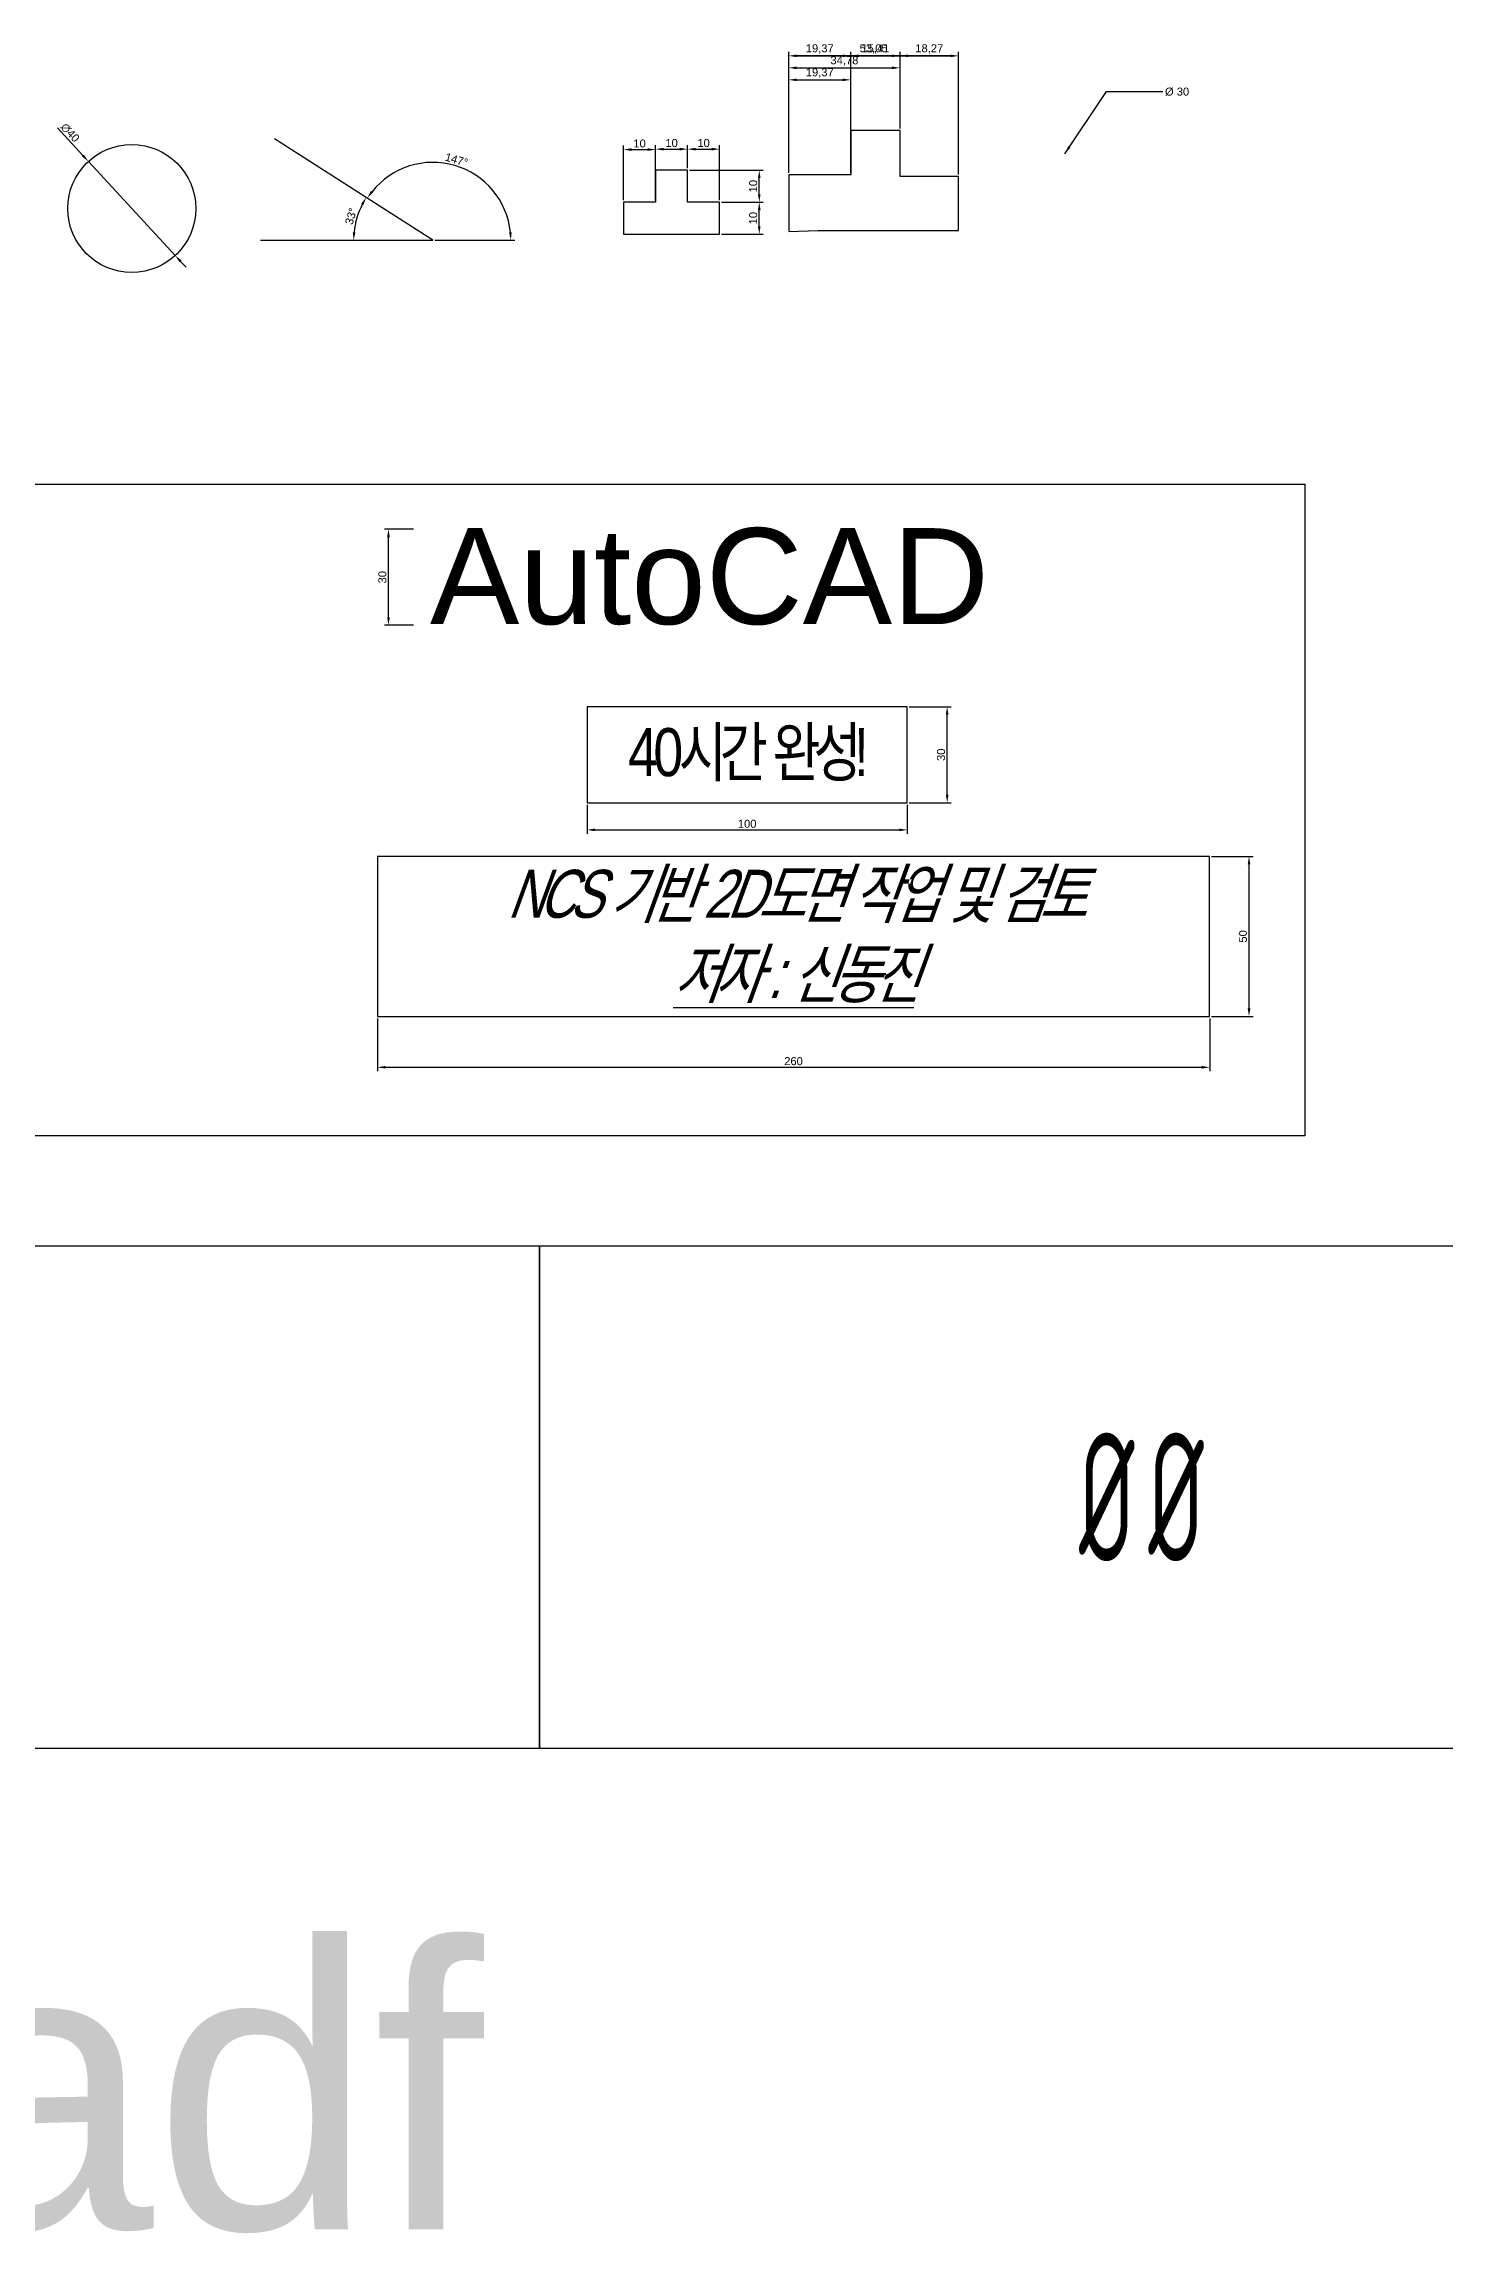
# Model space of a CAD drawing. Header units: millimetres. Extents: x 20 to 1737, y 25 to 763.
# Drawn here: x 441 to 878, y 79 to 763 of the extents above; entities that cross this region are included whole.
import ezdxf

# ---------------------------------------------------------------- set-up
doc = ezdxf.new("R2010")
doc.units = ezdxf.units.MM
doc.styles.get("Standard").update_dxf_attribs({"font": 'arial.ttf'})
doc.dimstyles.new('ISO-25', dxfattribs={"dimtxt": 2.5, "dimasz": 2.5, "dimexe": 1.25, "dimexo": 0.625, "dimtad": 1, "dimtxsty": 'Standard', "dimcen": 2.5, "dimadec": 0, "dimazin": 0, "dimtfac": 1, "dimtmove": 0, "dimatfit": 3, "dimfxl": 1, "dimarcsym": 0})

# ---------------------------------------------------------------- blocks, each defined once
blk = doc.blocks.new('*D15')
at = {"color": 0, "lineweight": -2, "transparency": 16777216}
for p, q in [((445.01, 736.65), (452.99, 728)), ((481.81, 696.76), (454.69, 726.16)), ((483.5, 694.92), (485.2, 693.08))]:
    blk.add_line(p, q, dxfattribs=at)
at = {"color": 0, "transparency": 16777216}
for points in [[(453.3, 728.28), (452.69, 727.71), (454.69, 726.16)], [(483.81, 695.2), (483.2, 694.64), (481.81, 696.76)]]:
    blk.add_solid(points, dxfattribs=at)
at = {"layer": 'Defpoints', "color": 0, "transparency": 16777216}
for p in [(454.69, 726.16), (481.81, 696.76)]:
    blk.add_point(p, dxfattribs=at)
at = {"color": 0, "transparency": 16777216, "insert": (448.98, 735.15), "char_height": 2.5, "attachment_point": 5, "rotation": 312.6868}
blk.add_mtext('∅40', dxfattribs=at)
blk = doc.blocks.new('*D16')
at = {"color": 0, "lineweight": -2, "transparency": 16777216}
blk.add_arc((562.33, 701.55), 24.76, 153.10521, 174.21132, dxfattribs=at)
at = {"color": 0, "transparency": 16777216}
for points in [[(539.89, 712.95), (540.61, 712.54), (541.49, 714.92)], [(538.11, 704.02), (537.28, 704.07), (537.57, 701.55)]]:
    blk.add_solid(points, dxfattribs=at)
at = {"layer": 'Defpoints', "color": 0, "transparency": 16777216}
for p in [(512.88, 733.27), (539.34, 710.74), (508.51, 701.55), (562.33, 701.55), (562.33, 701.55)]:
    blk.add_point(p, dxfattribs=at)
at = {"color": 0, "transparency": 16777216, "insert": (536.74, 709.05), "char_height": 2.5, "attachment_point": 5, "rotation": 73.65826}
blk.add_mtext('33°', dxfattribs=at)
blk = doc.blocks.new('*D17')
at = {"color": 0, "lineweight": -2, "transparency": 16777216}
blk.add_line((562.95, 701.55), (587.91, 701.55), dxfattribs=at)
blk.add_arc((562.33, 701.55), 24.33, 5.88974, 141.42679, dxfattribs=at)
at = {"color": 0, "transparency": 16777216}
for points in [[(543.64, 716.48), (542.96, 716.96), (541.85, 714.69)], [(586.94, 704.07), (586.11, 704.02), (586.66, 701.55)]]:
    blk.add_solid(points, dxfattribs=at)
at = {"layer": 'Defpoints', "color": 0, "transparency": 16777216}
for p in [(512.88, 733.27), (578.25, 719.94), (508.51, 701.55), (562.33, 701.55), (562.33, 701.55)]:
    blk.add_point(p, dxfattribs=at)
at = {"color": 0, "transparency": 16777216, "insert": (569.7, 726.7), "char_height": 2.5, "attachment_point": 5, "rotation": 343.65826}
blk.add_mtext('147°', dxfattribs=at)
blk = doc.blocks.new('*D18')
at = {"color": 0, "lineweight": -2, "transparency": 16777216}
for p, q in [((631.88, 724.07), (631.88, 731.26)), ((634.38, 730.01), (639.38, 730.01)), ((641.88, 724.07), (641.88, 731.26))]:
    blk.add_line(p, q, dxfattribs=at)
at = {"color": 0, "transparency": 16777216}
for points in [[(634.38, 730.42), (634.38, 729.59), (631.88, 730.01)], [(639.38, 730.42), (639.38, 729.59), (641.88, 730.01)]]:
    blk.add_solid(points, dxfattribs=at)
at = {"layer": 'Defpoints', "color": 0, "transparency": 16777216}
for p in [(641.88, 730.01), (631.88, 723.44), (641.88, 723.44)]:
    blk.add_point(p, dxfattribs=at)
at = {"color": 0, "transparency": 16777216, "insert": (636.88, 731.91), "char_height": 2.5, "attachment_point": 5}
blk.add_mtext('10', dxfattribs=at)
blk = doc.blocks.new('*D19')
at = {"color": 0, "lineweight": -2, "transparency": 16777216}
for p, q in [((641.88, 724.07), (641.88, 731.26)), ((644.38, 730.01), (649.38, 730.01)), ((651.88, 714.07), (651.88, 731.26))]:
    blk.add_line(p, q, dxfattribs=at)
at = {"color": 0, "transparency": 16777216}
for points in [[(644.38, 730.42), (644.38, 729.59), (641.88, 730.01)], [(649.38, 730.42), (649.38, 729.59), (651.88, 730.01)]]:
    blk.add_solid(points, dxfattribs=at)
at = {"layer": 'Defpoints', "color": 0, "transparency": 16777216}
for p in [(651.88, 730.01), (641.88, 723.44), (651.88, 713.44)]:
    blk.add_point(p, dxfattribs=at)
at = {"color": 0, "transparency": 16777216, "insert": (646.88, 731.91), "char_height": 2.5, "attachment_point": 5}
blk.add_mtext('10', dxfattribs=at)
blk = doc.blocks.new('*D20')
at = {"color": 0, "lineweight": -2, "transparency": 16777216}
for p, q in [((652.5, 713.44), (665.53, 713.44)), ((664.28, 705.94), (664.28, 710.94)), ((652.5, 703.44), (665.53, 703.44))]:
    blk.add_line(p, q, dxfattribs=at)
at = {"color": 0, "transparency": 16777216}
for points in [[(663.86, 710.94), (664.69, 710.94), (664.28, 713.44)], [(663.86, 705.94), (664.69, 705.94), (664.28, 703.44)]]:
    blk.add_solid(points, dxfattribs=at)
at = {"layer": 'Defpoints', "color": 0, "transparency": 16777216}
for p in [(651.88, 713.44), (664.28, 713.44), (651.88, 703.44)]:
    blk.add_point(p, dxfattribs=at)
at = {"color": 0, "transparency": 16777216, "insert": (662.37, 708.44), "char_height": 2.5, "attachment_point": 5, "rotation": 90}
blk.add_mtext('10', dxfattribs=at)
blk = doc.blocks.new('*D21')
at = {"color": 0, "lineweight": -2, "transparency": 16777216}
for p, q in [((642.5, 723.44), (665.53, 723.44)), ((664.28, 715.94), (664.28, 720.94)), ((652.5, 713.44), (665.53, 713.44))]:
    blk.add_line(p, q, dxfattribs=at)
at = {"color": 0, "transparency": 16777216}
for points in [[(663.86, 720.94), (664.69, 720.94), (664.28, 723.44)], [(663.86, 715.94), (664.69, 715.94), (664.28, 713.44)]]:
    blk.add_solid(points, dxfattribs=at)
at = {"layer": 'Defpoints', "color": 0, "transparency": 16777216}
for p in [(641.88, 723.44), (664.28, 723.44), (651.88, 713.44)]:
    blk.add_point(p, dxfattribs=at)
at = {"color": 0, "transparency": 16777216, "insert": (662.37, 718.44), "char_height": 2.5, "attachment_point": 5, "rotation": 90}
blk.add_mtext('10', dxfattribs=at)
blk = doc.blocks.new('*D22')
at = {"color": 0, "lineweight": -2, "transparency": 16777216}
for p, q in [((621.88, 714.07), (621.88, 731.12)), ((624.38, 729.87), (629.38, 729.87)), ((631.88, 714.07), (631.88, 731.12))]:
    blk.add_line(p, q, dxfattribs=at)
at = {"color": 0, "transparency": 16777216}
for points in [[(624.38, 730.29), (624.38, 729.45), (621.88, 729.87)], [(629.38, 730.29), (629.38, 729.45), (631.88, 729.87)]]:
    blk.add_solid(points, dxfattribs=at)
at = {"layer": 'Defpoints', "color": 0, "transparency": 16777216}
for p in [(631.88, 729.87), (621.88, 713.44), (631.88, 713.44)]:
    blk.add_point(p, dxfattribs=at)
at = {"color": 0, "transparency": 16777216, "insert": (626.88, 731.77), "char_height": 2.5, "attachment_point": 5}
blk.add_mtext('10', dxfattribs=at)
blk = doc.blocks.new('*D23')
at = {"color": 0, "lineweight": -2, "transparency": 16777216}
for p, q in [((673.47, 722.56), (673.47, 752.91)), ((692.85, 722.56), (692.85, 752.91)), ((675.97, 751.66), (690.35, 751.66))]:
    blk.add_line(p, q, dxfattribs=at)
at = {"color": 0, "transparency": 16777216}
for points in [[(675.97, 752.08), (675.97, 751.25), (673.47, 751.66)], [(690.35, 752.08), (690.35, 751.25), (692.85, 751.66)]]:
    blk.add_solid(points, dxfattribs=at)
at = {"layer": 'Defpoints', "color": 0, "transparency": 16777216}
for p in [(692.85, 751.66), (673.47, 721.93), (692.85, 721.93)]:
    blk.add_point(p, dxfattribs=at)
at = {"color": 0, "transparency": 16777216, "insert": (683.16, 753.79), "char_height": 2.5, "attachment_point": 5}
blk.add_mtext('19,37', dxfattribs=at)
blk = doc.blocks.new('*D26')
at = {"color": 0, "lineweight": -2, "transparency": 16777216}
for p, q in [((673.47, 722.56), (673.47, 756.66)), ((675.97, 755.41), (705.76, 755.41)), ((708.26, 736.43), (708.26, 756.66))]:
    blk.add_line(p, q, dxfattribs=at)
at = {"color": 0, "transparency": 16777216}
for points in [[(675.97, 755.83), (675.97, 755), (673.47, 755.41)], [(705.76, 755.83), (705.76, 755), (708.26, 755.41)]]:
    blk.add_solid(points, dxfattribs=at)
at = {"layer": 'Defpoints', "color": 0, "transparency": 16777216}
for p in [(708.26, 755.41), (708.26, 735.8), (673.47, 721.93)]:
    blk.add_point(p, dxfattribs=at)
at = {"color": 0, "transparency": 16777216, "insert": (690.87, 757.54), "char_height": 2.5, "attachment_point": 5}
blk.add_mtext('34,78', dxfattribs=at)
blk = doc.blocks.new('*D27')
at = {"color": 0, "lineweight": -2, "transparency": 16777216}
for p, q in [((673.47, 722.56), (673.47, 760.41)), ((726.53, 722.12), (726.53, 760.41)), ((675.97, 759.16), (724.03, 759.16))]:
    blk.add_line(p, q, dxfattribs=at)
at = {"color": 0, "transparency": 16777216}
for points in [[(675.97, 759.58), (675.97, 758.75), (673.47, 759.16)], [(724.03, 759.58), (724.03, 758.75), (726.53, 759.16)]]:
    blk.add_solid(points, dxfattribs=at)
at = {"layer": 'Defpoints', "color": 0, "transparency": 16777216}
for p in [(726.53, 759.16), (673.47, 721.93), (726.53, 721.49)]:
    blk.add_point(p, dxfattribs=at)
at = {"color": 0, "transparency": 16777216, "insert": (700, 761.29), "char_height": 2.5, "attachment_point": 5}
blk.add_mtext('53,05', dxfattribs=at)
blk = doc.blocks.new('*D28')
at = {"color": 0, "lineweight": -2, "transparency": 16777216}
for p, q in [((673.47, 722.56), (673.47, 760.41)), ((726.53, 722.12), (726.53, 760.41)), ((724.03, 759.16), (675.97, 759.16))]:
    blk.add_line(p, q, dxfattribs=at)
at = {"color": 0, "transparency": 16777216}
for points in [[(675.97, 759.58), (675.97, 758.75), (673.47, 759.16)], [(724.03, 759.58), (724.03, 758.75), (726.53, 759.16)]]:
    blk.add_solid(points, dxfattribs=at)
at = {"layer": 'Defpoints', "color": 0, "transparency": 16777216}
for p in [(673.47, 759.16), (673.47, 721.93), (726.53, 721.49)]:
    blk.add_point(p, dxfattribs=at)
at = {"color": 0, "transparency": 16777216, "insert": (700, 761.29), "char_height": 2.5, "attachment_point": 5}
blk.add_mtext('53,05', dxfattribs=at)
blk = doc.blocks.new('*D29')
at = {"color": 0, "lineweight": -2, "transparency": 16777216}
for p, q in [((673.47, 722.56), (673.47, 760.41)), ((692.85, 736.43), (692.85, 760.41)), ((675.97, 759.16), (690.35, 759.16))]:
    blk.add_line(p, q, dxfattribs=at)
at = {"color": 0, "transparency": 16777216}
for points in [[(675.97, 759.58), (675.97, 758.75), (673.47, 759.16)], [(690.35, 759.58), (690.35, 758.75), (692.85, 759.16)]]:
    blk.add_solid(points, dxfattribs=at)
at = {"layer": 'Defpoints', "color": 0, "transparency": 16777216}
for p in [(692.85, 759.16), (692.85, 735.8), (673.47, 721.93)]:
    blk.add_point(p, dxfattribs=at)
at = {"color": 0, "transparency": 16777216, "insert": (683.16, 761.29), "char_height": 2.5, "attachment_point": 5}
blk.add_mtext('19,37', dxfattribs=at)
blk = doc.blocks.new('*D30')
at = {"color": 0, "lineweight": -2, "transparency": 16777216}
for p, q in [((692.85, 736.43), (692.85, 760.41)), ((708.26, 736.43), (708.26, 760.41)), ((695.35, 759.16), (705.76, 759.16))]:
    blk.add_line(p, q, dxfattribs=at)
at = {"color": 0, "transparency": 16777216}
for points in [[(695.35, 759.58), (695.35, 758.75), (692.85, 759.16)], [(705.76, 759.58), (705.76, 758.75), (708.26, 759.16)]]:
    blk.add_solid(points, dxfattribs=at)
at = {"layer": 'Defpoints', "color": 0, "transparency": 16777216}
for p in [(708.26, 759.16), (692.85, 735.8), (708.26, 735.8)]:
    blk.add_point(p, dxfattribs=at)
at = {"color": 0, "transparency": 16777216, "insert": (700.55, 761.29), "char_height": 2.5, "attachment_point": 5}
blk.add_mtext('15,41', dxfattribs=at)
blk = doc.blocks.new('*D31')
at = {"color": 0, "lineweight": -2, "transparency": 16777216}
for p, q in [((708.26, 736.43), (708.26, 760.41)), ((726.53, 741.89), (726.53, 760.41)), ((710.76, 759.16), (724.03, 759.16))]:
    blk.add_line(p, q, dxfattribs=at)
at = {"color": 0, "transparency": 16777216}
for points in [[(710.76, 759.58), (710.76, 758.75), (708.26, 759.16)], [(724.03, 759.58), (724.03, 758.75), (726.53, 759.16)]]:
    blk.add_solid(points, dxfattribs=at)
at = {"layer": 'Defpoints', "color": 0, "transparency": 16777216}
for p in [(726.53, 759.16), (726.53, 741.27), (708.26, 735.8)]:
    blk.add_point(p, dxfattribs=at)
at = {"color": 0, "transparency": 16777216, "insert": (717.39, 761.29), "char_height": 2.5, "attachment_point": 5}
blk.add_mtext('18,27', dxfattribs=at)
blk = doc.blocks.new('*D43')
at = {"color": 0, "lineweight": -2, "transparency": 16777216}
for p, q in [((610.49, 525.15), (610.49, 516.04)), ((710.49, 525.15), (710.49, 516.04)), ((612.99, 517.29), (707.99, 517.29))]:
    blk.add_line(p, q, dxfattribs=at)
at = {"color": 0, "transparency": 16777216}
for points in [[(612.99, 517.71), (612.99, 516.88), (610.49, 517.29)], [(707.99, 517.71), (707.99, 516.88), (710.49, 517.29)]]:
    blk.add_solid(points, dxfattribs=at)
at = {"layer": 'Defpoints', "color": 0, "transparency": 16777216}
for p in [(610.49, 525.77), (710.49, 525.77), (710.49, 517.29)]:
    blk.add_point(p, dxfattribs=at)
at = {"color": 0, "transparency": 16777216, "insert": (660.49, 519.19), "char_height": 2.5, "attachment_point": 5}
blk.add_mtext('100', dxfattribs=at)
blk = doc.blocks.new('*D44')
at = {"color": 0, "lineweight": -2, "transparency": 16777216}
for p, q in [((711.11, 555.77), (724.22, 555.77)), ((722.97, 528.27), (722.97, 553.27)), ((711.11, 525.77), (724.22, 525.77))]:
    blk.add_line(p, q, dxfattribs=at)
at = {"color": 0, "transparency": 16777216}
for points in [[(722.56, 553.27), (723.39, 553.27), (722.97, 555.77)], [(722.56, 528.27), (723.39, 528.27), (722.97, 525.77)]]:
    blk.add_solid(points, dxfattribs=at)
at = {"layer": 'Defpoints', "color": 0, "transparency": 16777216}
for p in [(710.49, 555.77), (722.97, 555.77), (710.49, 525.77)]:
    blk.add_point(p, dxfattribs=at)
at = {"color": 0, "transparency": 16777216, "insert": (721.07, 540.77), "char_height": 2.5, "attachment_point": 5, "rotation": 90}
blk.add_mtext('30', dxfattribs=at)
blk = doc.blocks.new('*D45')
at = {"color": 0, "lineweight": -2, "transparency": 16777216}
for p, q in [((544.98, 458.38), (544.98, 441.86)), ((804.98, 458.38), (804.98, 441.86)), ((547.48, 443.11), (802.48, 443.11))]:
    blk.add_line(p, q, dxfattribs=at)
at = {"color": 0, "transparency": 16777216}
for points in [[(547.48, 443.53), (547.48, 442.69), (544.98, 443.11)], [(802.48, 443.53), (802.48, 442.69), (804.98, 443.11)]]:
    blk.add_solid(points, dxfattribs=at)
at = {"layer": 'Defpoints', "color": 0, "transparency": 16777216}
for p in [(544.98, 459.01), (804.98, 459.01), (804.98, 443.11)]:
    blk.add_point(p, dxfattribs=at)
at = {"color": 0, "transparency": 16777216, "insert": (674.98, 445.01), "char_height": 2.5, "attachment_point": 5}
blk.add_mtext('260', dxfattribs=at)
blk = doc.blocks.new('*D46')
at = {"color": 0, "lineweight": -2, "transparency": 16777216}
for p, q in [((805.6, 509.01), (818.52, 509.01)), ((817.27, 461.51), (817.27, 506.51)), ((805.6, 459.01), (818.52, 459.01))]:
    blk.add_line(p, q, dxfattribs=at)
at = {"color": 0, "transparency": 16777216}
for points in [[(816.86, 506.51), (817.69, 506.51), (817.27, 509.01)], [(816.86, 461.51), (817.69, 461.51), (817.27, 459.01)]]:
    blk.add_solid(points, dxfattribs=at)
at = {"layer": 'Defpoints', "color": 0, "transparency": 16777216}
for p in [(804.98, 509.01), (817.27, 509.01), (804.98, 459.01)]:
    blk.add_point(p, dxfattribs=at)
at = {"color": 0, "transparency": 16777216, "insert": (815.37, 484.01), "char_height": 2.5, "attachment_point": 5, "rotation": 90}
blk.add_mtext('50', dxfattribs=at)
blk = doc.blocks.new('*D47')
at = {"color": 0, "lineweight": -2, "transparency": 16777216}
for p, q in [((556.27, 611.24), (547.19, 611.24)), ((548.44, 583.74), (548.44, 608.74)), ((556.27, 581.24), (547.19, 581.24))]:
    blk.add_line(p, q, dxfattribs=at)
at = {"color": 0, "transparency": 16777216}
for points in [[(548.02, 608.74), (548.86, 608.74), (548.44, 611.24)], [(548.02, 583.74), (548.86, 583.74), (548.44, 581.24)]]:
    blk.add_solid(points, dxfattribs=at)
at = {"layer": 'Defpoints', "color": 0, "transparency": 16777216}
for p in [(548.44, 611.24), (556.9, 611.24), (556.9, 581.24)]:
    blk.add_point(p, dxfattribs=at)
at = {"color": 0, "transparency": 16777216, "insert": (546.54, 596.24), "char_height": 2.5, "attachment_point": 5, "rotation": 90}
blk.add_mtext('30', dxfattribs=at)

msp = doc.modelspace()

# ---------------------------------------------------------------- linework, layer by layer
for p, q in [((562.325, 701.549), (512.884, 733.27)), ((708.257, 735.803), (692.847, 735.803)), ((692.847, 735.803), (692.847, 721.934)), ((708.257, 721.494), (708.257, 735.803)), ((641.877, 723.441), (631.877, 723.441)), ((631.877, 723.441), (631.877, 713.441)), ((641.877, 713.441), (641.877, 723.441)), ((692.847, 721.934), (673.474, 721.934)), ((673.474, 721.934), (673.474, 704.323)), ((726.529, 721.494), (708.257, 721.494)), ((726.529, 704.543), (726.529, 721.494)), ((631.877, 713.441), (621.877, 713.441)), ((621.877, 713.441), (621.877, 703.441)), ((651.877, 713.441), (641.877, 713.441)), ((651.877, 703.441), (651.877, 713.441)), ((508.509, 701.549), (562.325, 701.549)), ((621.877, 703.441), (651.877, 703.441)), ((673.474, 704.323), (682.72, 704.543)), ((682.72, 704.543), (726.529, 704.543)), ((682.72, 704.543), (682.72, 704.543))]:
    msp.add_line(p, q)
for points in [[(140.284, 625.349), (834.689, 625.349), (834.689, 421.682), (140.284, 421.682)], [(610.49, 525.772), (710.49, 525.772), (710.49, 555.772), (610.49, 555.772)], [(544.979, 459.007), (804.979, 459.007), (804.979, 509.007), (544.979, 509.007)], [(215.249, 387.311), (595.632, 387.311), (595.632, 230.295), (215.249, 230.295)], [(595.632, 387.311), (976.015, 387.311), (976.015, 230.295), (595.632, 230.295)]]:
    msp.add_lwpolyline(points, close=True)
msp.add_circle((468.248, 711.458), 20)

# ---------------------------------------------------------------- texts
msp.add_text('AutoCAD', height=30).set_placement((561.38, 581.584))
at = {"insert": (791.009, 749.24), "char_height": 2.5, "attachment_point": 1}
msp.add_mtext('%%C 30', dxfattribs=at)
at = {"attachment_point": 5}
for s, insert, char_height, width in [('{\\W0.8;\\T0.8;40\\fGulim|b0|i0|c129|p50;시간 완성!}', (660.49, 540.772), 15, 100), ('{\\fGulim|b0|i0|c129|p50;\\Q20;\\W0.8;\\T0.8;NCS 기반 2D도면 작업 및 검토\\P\\L저자 : 신동진}', (674.979, 484.007), 15, 260), ('{\\fISOCPEUR|b0|i0|c0|p34;\\W0.5;\\T1.25;%%C%%C}', (785.823, 308.803), 40, 380.38267)]:
    msp.add_mtext(s, dxfattribs=dict(at, insert=insert, char_height=char_height, width=width))
at = {"insert": (344.659, 168.463), "char_height": 88.4216, "attachment_point": 1}
msp.add_mtext_dynamic_manual_height_columns('sadf', width=40, gutter_width=442.108, heights=[0], dxfattribs=at)

# ---------------------------------------------------------------- dimensions: what is measured, and where the dimension line sits
for base, p1, p2, picture, middle in [((726.5291, 759.162), (673.4742, 721.9344), (726.5291, 721.4941), '*D27', (700.0017, 761.2894)), ((708.257, 755.412), (673.474, 721.934), (708.257, 735.803), '*D26', (690.866, 757.539)), ((692.847, 751.662), (673.474, 721.934), (692.847, 721.934), '*D23', (683.161, 753.789)), ((631.877, 729.87), (621.877, 713.441), (631.877, 713.441), '*D22', (626.877, 731.772)), ((641.877, 730.008), (631.877, 723.441), (641.877, 723.441), '*D18', (636.877, 731.909)), ((651.877, 730.008), (641.877, 723.441), (651.877, 713.441), '*D19', (646.877, 731.909)), ((710.49, 517.292), (610.49, 525.772), (710.49, 525.772), '*D43', (660.49, 519.194)), ((804.979, 443.111), (544.979, 459.007), (804.979, 459.007), '*D45', (674.979, 445.012))]:
    dim = msp.add_linear_dim(base=base, p1=p1, p2=p2, dimstyle='ISO-25')
    dim.commit()
    dim.dimension.update_dxf_attribs({"geometry": picture, "text_midpoint": middle})
for base, p1, p2, picture, middle in [((673.4742, 759.162), (726.5291, 721.4941), (673.4742, 721.9344), '*D28', (700.0017, 761.2894)), ((692.847, 759.162), (673.474, 721.934), (692.847, 735.803), '*D29', (683.161, 761.289)), ((708.257, 759.162), (692.847, 735.803), (708.257, 735.803), '*D30', (700.552, 761.289)), ((726.529, 759.162), (708.257, 735.803), (726.529, 741.266), '*D31', (717.393, 761.289))]:
    dim = msp.add_linear_dim(base=base, p1=p1, p2=p2, dimstyle='ISO-25', override={"dimtmove": 1})
    dim.commit()
    dim.dimension.update_dxf_attribs({"geometry": picture, "text_midpoint": middle})
dim = msp.add_diameter_dim_2p(p1=(481.807, 696.757), p2=(454.688, 726.16), dimstyle='ISO-25')
dim.commit()
dim.dimension.update_dxf_attribs({"geometry": '*D15', "text_midpoint": (447.581, 733.865), "dimtype": 163})
for base, picture, middle in [((539.339, 710.738), '*D16', (536.745, 709.05)), ((578.254, 719.941), '*D17', (569.7, 726.701))]:
    dim = msp.add_angular_dim_2l(base=base, line1=((508.509, 701.549), (562.325, 701.549)), line2=((562.325, 701.549), (512.884, 733.27)), dimstyle='ISO-25')
    dim.commit()
    dim.dimension.update_dxf_attribs({"geometry": picture, "text_midpoint": middle})
for base, p1, p2, angle, picture, middle in [((664.275, 723.441), (651.877, 713.441), (641.877, 723.441), 270, '*D21', (662.374, 718.441)), ((664.275, 713.441), (651.877, 703.441), (651.877, 713.441), 270, '*D20', (662.374, 708.441)), ((548.439, 611.239), (556.899, 581.239), (556.899, 611.239), 90, '*D47', (546.537, 596.239)), ((722.973, 555.772), (710.49, 525.772), (710.49, 555.772), 90, '*D44', (721.071, 540.772)), ((817.272, 509.007), (804.979, 459.007), (804.979, 509.007), 90, '*D46', (815.37, 484.007))]:
    dim = msp.add_linear_dim(base=base, p1=p1, p2=p2, angle=angle, dimstyle='ISO-25')
    dim.commit()
    dim.dimension.update_dxf_attribs({"geometry": picture, "text_midpoint": middle})

# ---------------------------------------------------------------- leaders
at = {"annotation_type": 0, "has_hookline": 1, "hookline_direction": 0, "text_width": 6.688}
msp.add_leader([(759.741, 728.591), (772.748, 747.99), (790.384, 747.99)], dimstyle='ISO-25', override={"dimgap": 0.625, "dimtad": 0}, dxfattribs=at)

doc.saveas('drawing.dxf')
